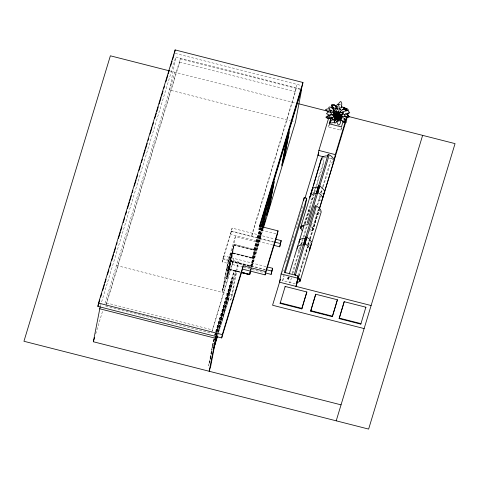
<?xml version="1.0" encoding="UTF-8"?>
<svg xmlns="http://www.w3.org/2000/svg" width="479" height="479" viewBox="0 0 479 479"><rect width="100%" height="100%" fill="white"/><g stroke="black" fill="none" stroke-linecap="round" stroke-linejoin="round"><path stroke-width="0.36" stroke-dasharray="2.4 1.8" d="M336.144 119.067L335.977 120.588L335.504 120.403M106.134 304.219L180.29 58.797L301.171 89.597M300.255 88.711L175.781 57.001L169.542 90.016L290.4 120.804M105.979 305.482L179.667 62.096L180.29 58.797M243.104 267.24L222.244 261.929L222.873 258.624L232.105 228.112L274.431 238.895M211.658 332.486L233.794 258.391M222.244 261.929L231.483 231.417L232.105 228.112M233.86 244.494L254.427 249.733L255.936 241.751L235.369 236.512L233.86 244.494L227.699 264.833L222.969 289.867L222.549 289.759L227.28 264.725L230.746 253.283L231.585 253.499L226.854 278.533L226.016 278.317L230.746 253.283M235.369 236.512L228.435 259.396L222.202 292.412L229.13 269.527M213.61 339.228L208.622 365.639L210.772 358.526M210.239 358.999L211.898 351.909M211.245 353.658L212.179 348.706M214.335 337.306L213.532 341.551L214.394 338.707M227.148 271.03L228.19 266.48L227.866 269.503L227.148 271.03L228.19 266.48M226.866 276.712L231.986 253.996L232.405 254.104L230.95 261.803L228.651 269.599L227.286 276.82L226.866 276.712L229.058 269.467L230.423 262.247L230.842 262.354L229.477 269.575L227.286 276.82M229.788 261.241L228.333 268.941L228.752 269.048L230.207 261.348L232.507 253.553L233.962 245.847L233.542 245.745L232.087 253.445L229.788 261.241L230.207 261.348M228.363 269.599L228.842 269.719L228.363 269.599L228.872 267.851L228.052 267.953M226.854 278.533L229.597 269.473L234.177 245.146L254.319 250.283L252.864 257.983L232.716 252.852L252.253 257.624L252.146 258.169L232.674 253.211M234.339 244.41L234.231 244.955L253.708 249.918L253.81 249.367L234.339 244.41L231.585 253.499M232.321 264.492L232.944 261.193M229.339 293.902L230.273 288.951M228.633 299.525L234.039 270.916L236.141 271.449L230.734 300.064L228.633 299.525L217.658 335.779M230.734 300.064L232.273 294.974L238.512 261.965L228.435 259.396M231.106 261.492L250.577 266.456L250.685 265.905L231.159 261.103M250.541 270.288L250.804 268.887M261.869 228.459L252.762 258.534L251.307 266.234L261.498 232.578L262.288 228.375M275.976 233.812L258.834 229.447L259.456 226.142M251.05 270.192L259.935 240.835L259.253 240.949L261.869 228.273M250.577 266.456L260.827 232.411L261.498 232.578M262.205 230.189L261.785 230.082L262.193 227.932M259.935 240.835L261.39 233.129L260.72 232.956M262.612 228.034L261.911 231.375L262.941 227.968M296.136 88.31L252.253 233.249L251.631 236.548L295.513 91.615L296.758 85.011M295.274 283.802L282.736 280.61L283.778 275.108M341.671 127.432L340.826 130.21L328.576 127.091L328.953 125.109M340.826 130.21L341.329 127.57M228.842 269.719L229.351 267.971L229.261 268.42L228.788 268.294M337.611 106.182L337.306 109.463L337.893 109.673M100.434 305.871L175.781 57.001M95.71 333.899L102.614 311.087M104.991 303.243L174.919 72.251M228.429 266.54L227.711 268.066M229.351 268.048C228.465 267.27 229.064 269.408 227.974 268.366L228.058 268.09M222.549 289.759L226.016 278.317M228.884 269.497L229.172 268.563L228.693 268.444M212.185 331.001L233.165 261.696M214.454 335.605L234.039 270.916M214.903 334.965L215.766 332.121M215.975 331.408L233.626 273.12M214.897 335.174L215.76 332.33M215.975 331.618L232.56 276.844L231.626 281.796L216.334 332.306M215.472 335.15L216.119 333.013M212.466 345.281L214.406 338.881M215.478 335.33L232.483 279.167M214.4 339.096L212.389 347.604L213.251 344.76M215.478 335.539L215.909 334.114M216.125 333.402L231.417 282.897L230.483 287.849L217.131 331.953M216.053 335.51L216.915 332.666M211.323 351.335L213.263 344.934M216.274 335.186L231.339 285.221M216.28 335.402L238.512 261.965M210.179 357.382L211.892 351.52M216.34 336.851L236.141 271.449M216.855 335.551L217.717 332.701M217.927 331.995L229.13 295.004L228.196 299.956L218.502 331.965M210.317 358.999L211.395 355.442M217.209 336.234L217.64 334.809M209.036 363.435L211.407 355.616M218.508 332.157L229.052 297.327M258.834 229.447L259.696 226.591M255.936 241.751L260.313 227.28M253.756 249.559L260.492 227.297M253.648 250.11L260.39 227.848M254.427 249.733L261.145 227.531M254.319 250.283L261.259 227.363M252.194 257.81L261.306 227.717M252.092 258.361L261.42 227.555M252.864 257.983L261.971 227.908M250.637 266.067L260.827 232.411M261.785 230.082L262.414 228.016M251.206 266.785L261.39 233.129M250.409 270.168L259.307 240.674M250.619 270.222L263.366 228.106M282.568 272.216L283.43 269.366M285.586 262.235L293.573 235.86M295.735 228.728L302.638 205.916M328.576 127.091L329.205 125.007M282.736 280.61L284.245 275.629M288.4 276.826L287.538 279.676L288.136 276.856M304.357 223.585L308.452 210.047L309.081 208.862L310.392 207.916M304.404 224.274L313.116 195.252M313.332 194.546L315.038 188.9M314.026 192.576L315.733 186.93M315.948 186.223L324.708 157.292M291.495 277.706L290.005 282.646C288.268 281.311 288.029 278.946 289.041 277.078M299.297 243.206L299.722 241.793L299.83 243.11L300.614 244.529M305.183 223.645L313.943 194.713M305.333 223.591L309.751 209.748M314.422 193.45L312.29 200.503L310.793 198.372M314.637 192.744L323.612 163.105L322.116 160.968M292.172 273.305L302.213 240.141M300.98 244.524L302.908 238.171M303.117 237.464L306.752 225.471M292.783 273.473L301.111 245.955M301.59 244.691L299.459 251.744L297.962 249.613L297.854 248.29M301.806 243.985L303.087 239.751M303.943 236.925L307.362 225.639M316.823 205.581L319.816 195.701M320.673 192.875L321.954 188.642M320.726 193.025L322.433 187.379M322.648 186.672L331.408 157.741M310.386 229.034L309.53 231.854L311.661 230.644L312.23 229.495L318.427 209.036M311.452 225.507L312.733 221.268M314.871 214.215L315.302 212.802M317.649 205.042L320.427 195.869M320.265 196.719L318.984 200.952L321.116 199.743M321.337 193.193L322.403 189.666M323.259 186.84L330.306 163.555L332.438 162.339L333.013 161.195M343.341 120.66L343.766 119.271M298.441 275.168L306.985 246.942M307.841 244.116L308.907 240.59M307.68 244.973L309.392 239.326M309.602 238.62L318.577 208.982M298.836 276.042L307.596 247.11M308.075 245.847L306.153 252.194L307.871 251.283M308.29 245.14L310.003 239.494M310.212 238.787L319.026 209.694M312.775 230.357L319.104 209.808M299.052 276.281L308.159 246.212M308.374 245.493L310.111 239.763M310.326 239.051L319.212 209.694M305.812 259.57L306.668 256.744M337.683 105.829L336.851 108.14L337.839 109.889M322.008 159.651L322.583 158.507L323.804 157.603M288.4 279.191L288.975 278.048L290.196 277.143M287.49 278.994L288.993 277.173M336.982 109.805L337.593 108.949M340.024 109.859L340.797 108.835M340.192 109.589L341.018 108.691M335.737 120.109L336.03 119.81M339.898 110.044L340.952 109.194M321.756 194.151L322.571 193.546M319.607 213.58L317.475 214.796M308.925 245.392L310.152 244.482M345.221 111.817L346.437 111.391M339.03 104.452L340.024 104.212M338.725 104.608L340.713 104.847M335.953 120.223L336.468 120.247M175.242 53.403L300.884 85.412M179.667 62.096L295.513 91.615M336.288 108.176L341.293 109.452M169.841 70.958L295.639 103.009M291.124 120.989L294.741 121.911M325.091 157.202L326.522 157.567M329.378 158.298L332.24 159.022M273.551 241.799L231.231 231.016L230.609 234.315L272.575 245.008M231.483 231.417L273.449 242.111M232.614 253.403L252.762 258.534M232.087 253.445L232.507 253.553M266.043 266.611L223.717 255.828L223.094 259.127L265.504 269.928M222.873 258.624L265.192 269.408M231.058 261.654L249.81 266.432M230.525 261.696L230.95 261.803M243.823 267.426L264.653 272.731M227.28 264.725L227.699 264.833M228.782 268.144L229.261 268.27M239.769 271.779L229.603 269.354L240.446 272.12M229.597 269.473L240.44 272.234M229.058 269.467L240.117 272.323M228.232 269.491L228.651 269.599M116.427 265.462L232.273 294.974M106.386 302.902L212.161 329.845M105.763 306.201L211.532 333.15M335.881 119.84L336.348 120.031M331.163 115.613L331.66 115.942M336.539 107.368L337.785 109.146M335.534 119.888L335.905 120.187M337.713 109.446L336.498 107.739M335.486 120.534L335.809 120.995L335.605 119.181M335.474 119.84L335.851 120.445L335.18 119.642M312.074 226.878L312.925 228.375L313.062 229.758M332.115 158.459L332.899 159.878M312.661 191.869L313.182 192.815M319.283 209.7L320.068 211.119L320.182 212.436M311.338 226.759L312.122 228.178L312.23 229.495M336.486 107.41L336.947 108.865M335.258 118.738L335.563 120.75L335.36 119.69M336.713 107.781L336.988 109.2M336.563 108.236L336.665 109.002M309.177 210.892L309.284 212.209M310.614 242.021L310.727 243.338M308.452 210.047L308.5 210.736M228.136 267.671L227.974 268.366M231.351 252.984L229.896 260.69L230.315 260.798L231.77 253.092L231.351 252.984M228.693 268.521L229.172 268.713L228.693 268.521"/><path stroke-width="0.72" d="M341.737 106.961L341.743 106.021M336.917 115.577L337.06 113.092L338.354 113.978L339.976 112.17M334.749 116.122L334.324 116.325L334.899 118.582L337.27 117.589M340.587 112.613L340.671 111.445M335.761 118.924L335.857 117.439M335.33 109.014L336.294 105.775L337.671 104.141C339.455 104.59 339.737 109.996 338.24 112.002M336.324 117.337L336.976 114.966L337.438 115.337L336.432 118.337M334.611 118.846L334.348 121.229L334.935 123.265L338.096 120.445L338.521 119.576L337.306 118.816L336.569 119.037L336.737 117.816M336.743 116.134L336.551 112.086M336.144 119.008L336.33 117.792M336.444 116.786L336.695 112.697L336.719 113.188M336.252 117.373L336.503 115.924L335.821 114.247M332.761 106.368L332.719 108.823M336.486 116.996L336.803 114.2M337.084 116.864L337.348 115.451M336.144 119.067L336.408 117.654M242.53 269.114L265.091 274.862L265.713 271.557L243.152 265.809L242.53 269.114L221.693 337.923L97.872 306.38L98.494 303.075L175.14 49.918L302.95 82.478L302.327 85.783L259.696 226.591M341.042 404.851L93.333 341.743L100.219 306.584M174.518 53.217L175.14 49.918M216.065 336.114L209.179 371.255L210.718 366.172L216.125 337.563M221.693 337.923L222.316 334.623L243.152 265.809M249.116 274.443L241.937 272.329M241.165 272.306L249.745 274.491L250.409 270.988M265.156 210.892L265.701 207.988L301.704 89.082L295.465 122.091L263.588 227.393M262.558 226.98L262.953 224.879L262.534 224.771M262.187 227.19L264.51 216.622L264.091 216.514M261.36 226.812L264.618 216.071L266.12 208.096L265.701 207.988M262.749 227.321L266.677 206.527L269.18 198.264M264.707 221.921L269.473 197.079L266.587 206.617M267.019 214.293L271.491 190.636L273.988 182.373L269.521 206.03M282.029 164.716L286.496 141.06L288.999 132.797L284.532 156.453M302.95 82.478L259.456 226.142L278.03 230.878L277.407 234.177L265.091 274.862M265.372 272.916L271.12 274.377L272.593 268.276L267.474 266.977M272.593 268.276L271.12 274.377M273.994 245.368L279.688 246.823L281.191 240.62L275.862 239.261M281.191 240.62L279.688 246.823M285.107 272.779L305.159 206.557L306.716 198.306L304.201 197.665L281.101 273.946L279.544 282.197L371.111 305.524M280.119 303.381L280.215 302.866L301.884 308.386L301.788 308.901L280.119 303.381L285.185 286.454L306.853 291.974L301.788 308.901M285.089 286.975L285.185 286.454M303.68 200.414L304.201 197.665M328.768 117.738L318.876 150.43L317.936 155.382L323.66 156.837M306.716 198.306L284.298 272.359L298.225 275.904L295.992 286.388L297.1 282.73M296.669 284.161L298.225 275.904M334.39 159.573L335.324 154.621L345.221 121.929M310.655 311.158L315.721 294.238L337.39 299.758L337.294 300.273L332.324 316.679L310.655 311.158L315.721 294.238M347.646 115.517L348.179 112.685M332.324 316.679L337.39 299.758M365.872 307.213L360.807 324.133L339.138 318.613L344.203 301.692L365.872 307.213L365.776 307.728M344.203 301.692L339.138 318.613M360.807 324.133L360.909 323.618L339.24 318.098M336.474 117.068L336.893 114.888L338.108 113.104L338.743 113.134L338.054 114.17M336.976 116.906L337.222 115.667M337.348 115.924L337.114 117.05L337.372 115.948L338.683 114.176L336.965 116.253L336.498 118.427M338.425 117.247C339.228 116.601 340.994 116.373 341.276 117.618L340.306 120.582L338.408 118.253L337.246 117.732L337.366 115.481M336.929 117.092L337.3 115.643M337.617 116.625L338.551 113.206M337.617 116.193L338.425 113.457M97.872 306.38L99.824 299.944M100.686 297.082L101.77 293.507M102.638 290.645L104.584 284.209M105.021 282.778L106.098 279.203M107.398 274.91L108.913 269.905M109.781 267.048L110.865 263.468M111.727 260.612L113.679 254.175M114.11 252.744L115.625 247.739M116.493 244.877L117.139 242.733M118.439 238.44L120.391 232.004M120.822 230.573L121.906 226.998M123.205 222.705L124.72 217.7M125.588 214.843L126.672 211.263M127.534 208.407L129.486 201.97M129.917 200.539L131.432 195.534M132.3 192.672L132.946 190.528M134.246 186.235L136.198 179.799M136.629 178.368L137.713 174.793M139.012 170.5L140.527 165.494M141.389 162.638L142.473 159.058M143.341 156.202L145.287 149.765M145.724 148.334L147.239 143.329M148.101 140.467L148.753 138.323M150.053 134.03L151.999 127.594M152.436 126.163L153.514 122.588M154.813 118.295L156.328 113.289M156.765 111.858L158.28 106.853M159.148 103.997L161.094 97.56M161.525 96.129L163.04 91.124M163.908 88.262L164.56 86.118M165.86 81.825L167.806 75.389M168.237 73.958L169.321 70.383M170.62 66.09L172.135 61.084M172.566 59.653L174.087 54.648M93.333 341.743L94.626 337.467M215.346 340.324L216.412 336.581M215.346 340.527L216.64 336.258M214.412 345.479L217.209 336.234M213.772 347.796L217.215 336.426M213.353 349.999L217.442 336.492M260.528 226.567L266.12 208.096M261.474 226.651L264.51 216.622M262.3 227.022L262.953 224.879M263.043 227.435L264.797 221.837M249.757 273.072L250.403 270.934M249.745 274.491L250.834 270.91M265.713 271.557L278.03 230.878M280.407 279.347L272.569 305.243L364.136 328.57M305.009 198.084L318.798 152.538M330.881 118.235L329.199 123.786L341.449 126.911L343.132 121.355M329.42 124.312L331.097 118.756M310.482 195.378L313.721 193.791L317.541 193.51L328.977 155.747L325.151 156.034L323.223 156.675L321.912 157.621L321.283 158.806L309.901 197.252L310.548 195.115M311.584 191.39L300.369 228.435L300.944 226.561L302.261 225.615L304.183 224.974L308.009 224.687L319.439 186.93M310.979 193.69L312.919 187.277M313.35 185.852L321.116 160.208M289.262 273.976L293.789 259.013M294.22 257.588L298.752 242.631M299.01 242.081L303.973 225.699M307.183 223.238L318.613 185.481L321.99 187.6L324.355 190.612M303.896 243.26L315.326 205.503C317.87 206.868 321.158 208.772 321.205 212.023L309.482 250.379L309.775 249.781C309.835 247.02 307.213 245.29 305.171 243.919M295.393 275.215L306.608 238.171L302.788 238.452L300.86 239.099L299.549 240.039L298.968 241.919M345.646 120.51L346.724 116.96M347.371 114.828L347.802 113.403M298.411 277.449L296.699 283.095L298.83 281.886L299.405 280.736L299.291 279.419L297.8 277.281M319.242 208.982L324.493 192.001M297.968 279.862L298.621 277.712M319.427 208.976L347.293 116.936M311.374 243.841L299.944 281.598L300.094 279.616L297.722 276.599M301.884 308.386L306.853 291.974M336.21 420.819L422.628 135.365M338.791 112.984L339.413 113.739L337.503 118.828M341.443 107.452L341.814 103.793L341.078 101.746C340.695 100.728 338.443 103.608 338.162 104.494M336.533 118.936L336.941 117.714M337.473 114.427L337.893 113.188M337.695 114.319L338.3 112.607M337.282 118.505L339.072 113.23L339.413 113.739M340.312 116.044L341.234 114.774M336.857 118.894L337.366 117.654M344.179 109.679L345.03 107.937L343.437 107.919M338.3 116.822L339.198 114.876M338.288 117.139L339.88 114.17M338.91 118.259L337.917 120.217L338.94 117.84M334.402 119.415L334.085 120.031L334.809 120.271M333.252 112.074L333.869 111.26M342.623 116.343L342.808 116.002M330.606 115.164L330.133 115.068C327.636 115.499 324.582 120.211 329.552 117.996L331.414 118.103L332.204 117.589M337.988 118.9L338.575 117.834M338.509 116.804L339.713 114.655M335.893 111.577L336.072 117.93M338.761 117.11L339.719 115.577M337.503 118.942L338.18 117.87M346.293 109.751L346.982 108.781L344.126 108.086M337.485 116.421L338.461 114.9M339.072 116.451L340.629 114.224M340.27 111.763L340.85 110.948M337.791 116.654L339.629 114.756M337.994 119.582L338.761 118.576M339.33 117.343L340.108 116.349M337.755 119.738L338.875 118.301M339.168 109.194L340.066 108.074L342.317 106.985L344.904 107.805L339.779 111.864M339.874 117.115L340.838 115.972M340.88 115.355L341.701 114.385M341.323 115.427L342.778 113.798L342.754 112.607M342.078 113.966L342.826 113.14L342.826 113.978M341.707 107.428L342.018 107.278M340.563 115.331L341.156 115.08L340.329 116.786L338.575 115.661L337.479 115.667L338.473 116.14L339.725 115.481M340.785 118.469L342.251 117.583M335.959 111.541L335.378 112.02L333.27 108.499M341.701 112.924L342.928 111.667M334.809 121.618L334.294 122.079C330.486 123.72 328.552 123.594 332.198 119.576M337.144 117.098L338.827 116.014L337.623 117.038M342.126 118.073L340.886 117.708L341.862 117.068L340.773 117.529M338.108 119.391L339.084 118.6M347.82 110.493C349.826 109.673 345.389 107.739 344.257 108.505M338.881 117.008L339.605 116.445M339.06 116.918L340.156 116.08M336.108 114.032L336.887 115.595M341.186 119.564L340.826 119.816L342.946 121.337M342.647 116.187L341.467 117.403M340.653 117.313L342.455 116.128M339.928 116.122L339.515 116.403L345.449 116.535L344.479 114.445L343.054 113.96L342.275 114.283M337.066 113.212L336.09 113.954M338.006 119.163L338.851 118.6M340.707 117.732L342.509 116.577M337.94 119.325L339.371 118.421M340.934 116.684L341.814 116.157M340.767 117.086L342.305 116.211M344.215 114.523L349.742 112.81L347.808 110.32L345.12 109.907M342.311 112.864L343.371 112.367M342.257 109.589L344.599 108.996L346.562 110.122L342.192 112.451M340.797 118.367L341.174 118.235M303.931 225.591L301.806 226.806L301.231 227.95L301.339 229.273L302.123 230.686M337.491 114.912L338.33 114.511C341.162 114.882 345.599 114.002 341.042 112.361L337.94 114.661M346.119 117.187L347.856 116.846M328.588 115.69C327.522 115.595 324.175 117.888 326.971 117.571M338.276 119.66L339.862 119.313M327.881 117.924L331.312 118.72L331.893 118.265L331.761 117.511L332.654 117.828M338.036 119.864L340.737 119.505M348.634 116.613L349.137 116.535L347.988 115.535M335.264 114.409L335.839 114.325M318.044 186.906L313.691 187.858L312.38 188.798L311.799 190.678M345.676 116.894L349.035 117.391L347.808 114.876L345.587 113.757M337.755 116.876L336.599 117.205L336.982 117.241M338.012 120.906L339.575 120.756L340.359 121.193L340.629 122.331C339.222 126.612 337.809 125.516 336.809 121.522L337.144 120.786L338.581 120.894L338.012 120.558M314.745 206.964L316.146 206.988L304.716 244.751L300.89 245.032L298.962 245.673L297.651 246.619L297.07 248.493M342.401 112.355L342.934 112.793M333.378 104.859L331.546 104.805L331.229 107.284L331.612 108.026M329.301 109.098C328.486 108.2 323.75 109.817 326.337 110.152L328.235 111.978M169.117 70.778L110.374 55.809L23.95 341.27L368.626 429.082L455.05 143.622L348.233 116.409M298.531 103.745L328.169 111.296M338.036 113.792L339.479 114.158M318.876 150.43L335.324 154.621M264.198 215.969L264.618 216.071M262.636 224.22L263.055 224.328M274.988 242.164L280.311 243.518M266.629 269.773L271.743 271.078M281.101 273.946L297.555 278.137M241.165 272.419L249.325 274.497L241.524 272.683M310.751 310.643L332.42 316.164M98.494 303.075L222.316 334.623M99.572 308.733L215.418 338.246M331.66 110.841C329.157 110.002 326.798 110.757 330.39 112.589L333.115 115.457L333.731 115.373L333.983 113.493L333.109 111.996M336.605 117.127L335.551 116.451M344.132 118.642L346.79 119.528L346.191 117.115L344.611 115.858M343.335 117.72L344.437 118.618L344.605 119.684L344.096 122.863L340.425 119.301M333.653 116.295L334.42 116.625M335.539 118.385L336.569 119.037M295.633 275.138L294.351 274.479L305.782 236.722L309.159 238.841L311.524 241.853M343.844 121.612L346.221 122.54L345.76 120.259L344.311 118.636M336.498 118.78L336.994 119.061L335.953 118.624M335.096 118.313L332.133 117.277L329.001 117.032C329.36 115.714 330.127 114.152 331.761 114.355L333.486 115.475L334.204 116.828M336.881 113.002L337.551 113.427M329.887 115.349L326.433 113.673L328.923 111.487M335.767 111.655L336.444 112.086M334.54 120.337L333.378 119.421M333.288 111.26L334.132 112.014M335.366 114.277L335.617 114.715L335.072 113.9C334.432 111.751 328.319 113.23 330.923 110.871L332.899 111.146L334.552 113.397M335.899 106.482L334.408 105.182L331.977 105.027C331.594 105.368 333.707 108.29 333.282 109.721L334.091 112.727M334.659 115.918L333.779 114.439L334.713 115.469M330.732 110.978L329.283 108.607C326.564 105.17 334.516 107.757 333.689 110.661M336.204 114.146L336.917 115.152L338.443 115.792L338.144 115.283C337.108 113.631 332.839 115.828 334.031 113.248L334.51 112.9L335.3 113.266M335.677 106.033L334.282 104.913L333.582 104.949M333.42 111.2L334.108 112.104M333.156 115.684L333.839 116.708M333.594 115.69L334.168 116.601M336.21 106.757C336.024 106.2 334.258 104.32 334.168 105.152M333.546 115.05L334.222 116.379M333.683 114.529L334.707 116.762M334.522 116.894L333.887 114.93M338.354 111.332L338.569 112.278M332.21 117.816L332.803 120.331L335.647 118.558L336.276 117.864L336.12 117.391M335.689 117.523L336.048 118.624M334.282 114.259L334.593 115.445M335.025 114.343L335.354 116.708M334.749 114.547L335.156 116.385M336.234 117.744L336.426 118.78M335.336 114.05L335.647 116.11M337.144 112.116L337.479 114.738M335.809 113.918L336.019 116.008M334.971 115.05L335.09 116.361M335.773 114.289L335.953 116.786M321.283 158.806L321.331 159.495M338.473 111.547L338.497 112.038M336.863 117.846L336.899 119.247M335.893 114.343L335.935 116.948M336.276 113.038L336.294 114.349M336.3 115.02L336.306 117.02M336.725 111.619L336.845 113.475L336.438 113.391C337.3 111.086 329.408 107.524 333.468 107.47L335.755 109.104L336.725 111.619M271.401 190.72L266.719 215.478L269.611 205.946L274.287 181.188L271.401 190.72M286.412 141.143L281.73 165.902L284.616 156.37L289.298 131.611L286.412 141.143M328.157 154.262L316.727 192.019C319.271 193.384 322.553 195.294 322.606 198.54L322.313 199.138L334.037 160.782C333.983 157.531 330.702 155.627 328.157 154.262M336.845 111.835L337.024 112.822L338.162 113.313L340.641 112.571C341.317 109.895 338.719 114.936 337.539 111.733L336.845 111.835"/></g></svg>
